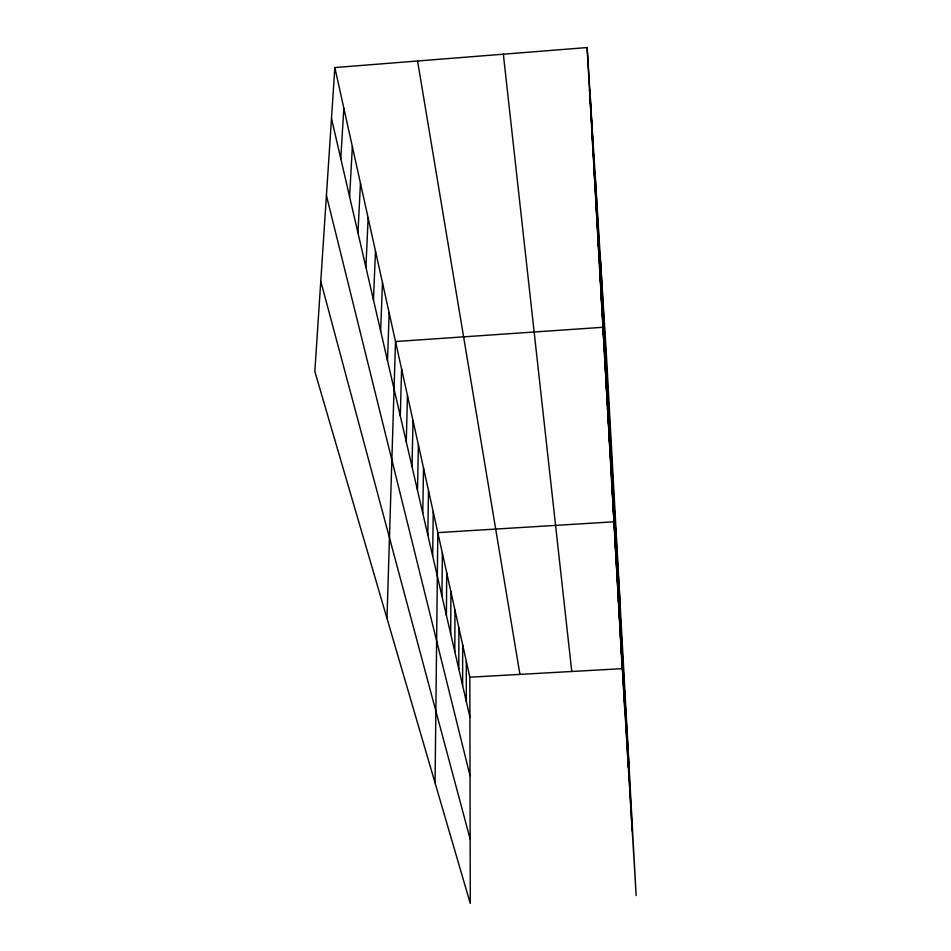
<?xml version="1.0" encoding="UTF-8"?>
<svg xmlns="http://www.w3.org/2000/svg" width="951" height="951" viewBox="0 0 951 951"><rect width="100%" height="100%" fill="white"/><g stroke="black" fill="none" stroke-linecap="round" stroke-linejoin="round"><path stroke-width="1.43" d="M462.626 685.528L462.661 644.837M458.798 668.933L458.893 627.791M454.816 651.744L454.982 610.138M450.691 633.913L450.929 591.831M446.411 615.392L446.72 572.835M441.965 596.158L442.358 553.113M435.071 782.923L437.817 532.631L613.954 521.802M432.669 555.966L433.24 511.959M427.819 534.973L428.485 490.49M422.767 513.124L423.54 468.154M417.501 490.359L418.392 444.902M412.009 466.632L413.031 420.675M406.291 441.858L407.444 395.426M400.3 415.991L401.607 369.071M386.986 618.376L395.509 341.54L602.946 327.275L620.159 604.765M387.509 360.643L389.137 312.76M380.65 330.996L382.468 282.625M373.458 299.898L375.479 251.064M365.909 267.231L368.144 217.945M357.968 232.9L360.453 183.174M349.611 196.762L352.357 146.62M340.791 158.662L343.834 108.129M334.847 67.557L314.84 371.449L470.281 903.45L469.83 677.195L334.847 67.557L587.136 47.55L606.239 351.668L636.16 895.58L620.397 635.815M469.83 677.195L622.251 668.66L587.136 47.55M320.772 281.234L470.151 839.055M326.419 195.466L470.02 775.719M331.495 118.435L469.901 716.983M417.572 60.995L519.935 674.39M503.352 54.195L571.765 671.489M589.477 89.037L592.639 139.559M591.7 128.373L594.839 178.526M593.816 165.712L596.919 215.461M595.825 201.208L598.892 250.541M597.727 235.004L600.77 283.885M599.558 267.207L602.565 315.637M601.294 297.925L604.265 345.891M604.539 355.329L607.451 402.332M606.049 382.171L608.937 428.699M607.511 407.896L610.352 453.924M608.902 432.55L613.026 501.284M611.529 478.947L614.275 523.525M612.765 500.785L629.407 772.806M615.131 542.629L619.945 624.153M618.4 600.568L621.954 659.756M600.557 261.299L632.201 830.972M595.171 175.459L628.314 767.445M590.321 98.417L624.7 708.554M466.299 661.29L466.335 701.529"/></g></svg>
